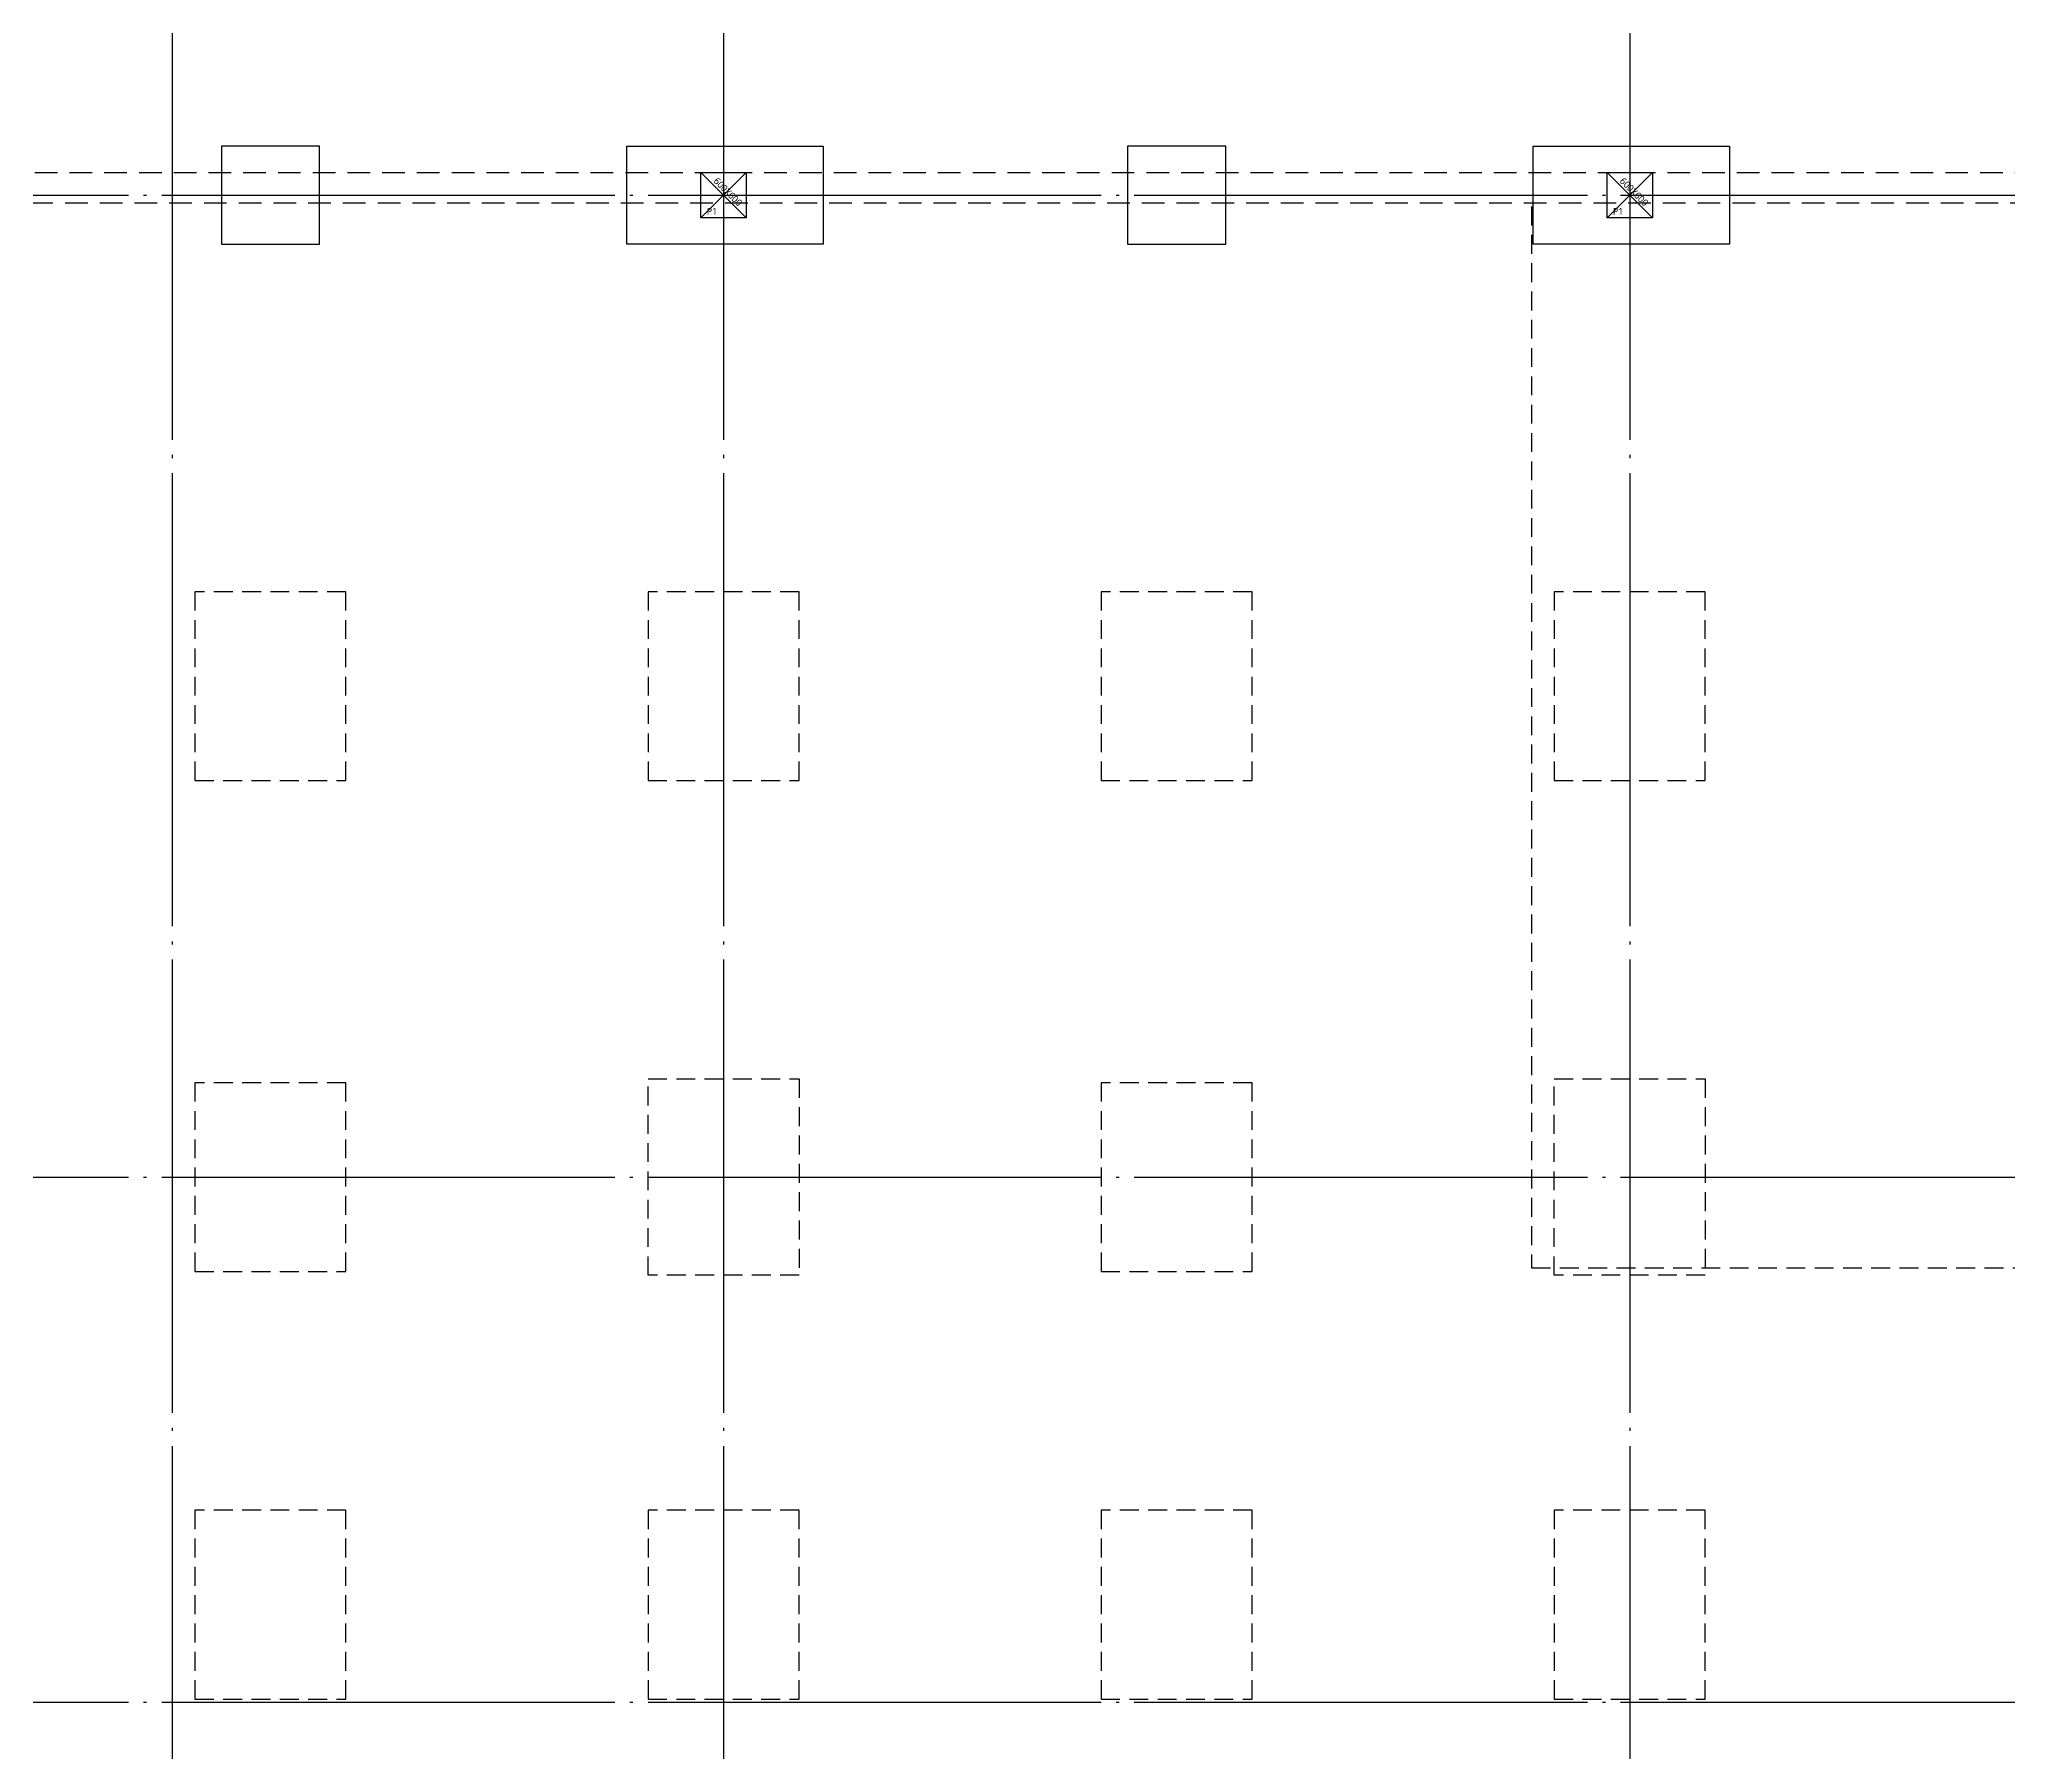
# Model space of a CAD drawing. Header units: millimetres. Extents: x -734060 to 504600, y -7739 to 118800.
# Drawn here: x -111760 to -85682, y 65281 to 87962 of the extents above; entities that cross this region are included whole.
import ezdxf
from ezdxf.enums import TextEntityAlignment as Align
from ezdxf.lldxf.tags import DXFTag

# ---------------------------------------------------------------- set-up
doc = ezdxf.new("R2010")
doc.units = ezdxf.units.MM
doc.header["$LTSCALE"] = 200
for name, pattern in [('CEN-GAUN', [32.2, 30, -1, 0.2, -1]), ('H3', [3, 2, -1]), ('HID', [2.3, 1.5, -0.8]), ('HIDDEN', [0.375, 0.25, -0.125])]:
    doc.linetypes.add(name, pattern=pattern)
doc.layers.get('DEFPOINTS').update_dxf_attribs({"color": 137})
for name, color, linetype in [('0-기초', 4, 'H3'), ('CEN', 1, 'CEN-GAUN'), ('G', 3, 'Continuous'), ('HAT-INS', 250, 'Continuous'), ('S-COL', 2, 'Continuous'), ('Slab Line', 7, 'Continuous')]:
    doc.layers.add(name, color=color, linetype=linetype)
doc.styles.add('스타일1', font='malgun.ttf')
tags = doc.linetypes.add('DH-HID2', pattern=[1.2, 0.8, -0.4]).pattern_tags.tags
tags[6:7] = [DXFTag(74, 4), DXFTag(75, 0), DXFTag(340, '0'), DXFTag(46, 1.0), DXFTag(50, 0.0), DXFTag(44, 0.0), DXFTag(45, 0.0)]
tags[4:5] = [DXFTag(74, 4), DXFTag(75, 0), DXFTag(340, '0'), DXFTag(46, 1.0), DXFTag(50, 0.0), DXFTag(44, 0.0), DXFTag(45, 0.0)]

# ---------------------------------------------------------------- blocks, each defined once
blk = doc.blocks.new('X-B-FD1')
at = {"layer": '0-기초', "color": 251, "linetype": 'DH-HID2'}
for points in [[(17350, 650), (17350, -650), (18650, -650), (18650, 650)], [(25320, 650), (25320, -650), (22720, -650), (22720, 650)], [(29350, 650), (29350, -650), (30650, -650), (30650, 650)], [(37320, 650), (37320, -650), (34720, -650), (34720, 650)]]:
    blk.add_lwpolyline(points, close=True, dxfattribs=at)
blk = doc.blocks.new('X-B1F-FDH')
at = {"layer": '0-기초', "color": 253, "linetype": 'HIDDEN', "ltscale": 5}
for p, q in [((34700, -150), (34700, -14200)), ((34700, -14200), (70850, -14200))]:
    blk.add_line(p, q, dxfattribs=at)
for points in [[(17000, -5250), (17000, -7750), (19000, -7750), (19000, -5250)], [(23000, -5250), (23000, -7750), (25000, -7750), (25000, -5250)], [(29000, -5250), (29000, -7750), (31000, -7750), (31000, -5250)], [(35000, -5250), (35000, -7750), (37000, -7750), (37000, -5250)], [(23000, -11700), (25000, -11700), (25000, -14300), (23000, -14300)], [(35000, -11700), (37000, -11700), (37000, -14300), (35000, -14300)], [(17000, -11750), (17000, -14250), (19000, -14250), (19000, -11750)], [(29000, -11750), (29000, -14250), (31000, -14250), (31000, -11750)], [(17000, -17410), (17000, -19910), (19000, -19910), (19000, -17410)], [(23000, -17410), (23000, -19910), (25000, -19910), (25000, -17410)], [(29000, -17410), (29000, -19910), (31000, -19910), (31000, -17410)], [(35000, -17410), (35000, -19910), (37000, -19910), (37000, -17410)]]:
    blk.add_lwpolyline(points, close=True, dxfattribs=at)
at = {"layer": 'Slab Line'}
blk.add_blockref('X-B-FD1', (0, 0), dxfattribs=at)
blk = doc.blocks.new('X-CEN')
at = {"layer": 'CEN'}
for p, q in [((16700, 9200), (16700, -53000)), ((24000, 9200), (24000, -53000)), ((36000, 9200), (36000, -53000)), ((-9200, 0), (76000, 0)), ((-9200, -13000), (76000, -13000)), ((-9200, -19950), (62000, -19950))]:
    blk.add_line(p, q, dxfattribs=at)
blk = doc.blocks.new('SS-P1')
at = {"layer": 'DEFPOINTS'}
for p, q in [((-300, 300), (300, -300)), ((-300, -300), (300, 300))]:
    blk.add_line(p, q, dxfattribs=at)
at = {"layer": 'S-COL'}
blk.add_lwpolyline([(-300, 300), (300, 300), (300, -300), (-300, -300)], close=True, dxfattribs=at)
at = {"layer": 'DEFPOINTS', "style": '스타일1'}
blk.add_text('600X600', height=90, rotation=315, dxfattribs=at).set_placement((58, 44), align=Align.MIDDLE_CENTER)
blk.add_text('P1', height=90, dxfattribs=at).set_placement((-153, -214), align=Align.MIDDLE_CENTER)
blk = doc.blocks.new('X-S-PD')
at = {"layer": 'S-COL'}
for p in [(24000, 0), (36000, 0)]:
    blk.add_blockref('SS-P1', p, dxfattribs=at)

msp = doc.modelspace()

# ---------------------------------------------------------------- linework, layer by layer
at = {"layer": 'G', "color": 252, "linetype": 'HID'}
msp.add_lwpolyline([(-127000, 86200), (-55400, 86200), (-55400, 42600), (-127000, 42600)], close=True, dxfattribs=at)
at = {"layer": 'G', "color": 7, "linetype": 'HID'}
msp.add_lwpolyline([(-126600, 85800), (-55800, 85800), (-55800, 43000), (-126600, 43000)], close=True, dxfattribs=at)

# ---------------------------------------------------------------- block references
msp.add_blockref('X-S-PD', (-126700, 85900))
at = {"layer": 'HAT-INS'}
msp.add_blockref('X-CEN', (-126700, 85900), dxfattribs=at)
at = {"layer": 'Slab Line'}
msp.add_blockref('X-B1F-FDH', (-126700, 85900), dxfattribs=at)

doc.saveas('drawing.dxf')
